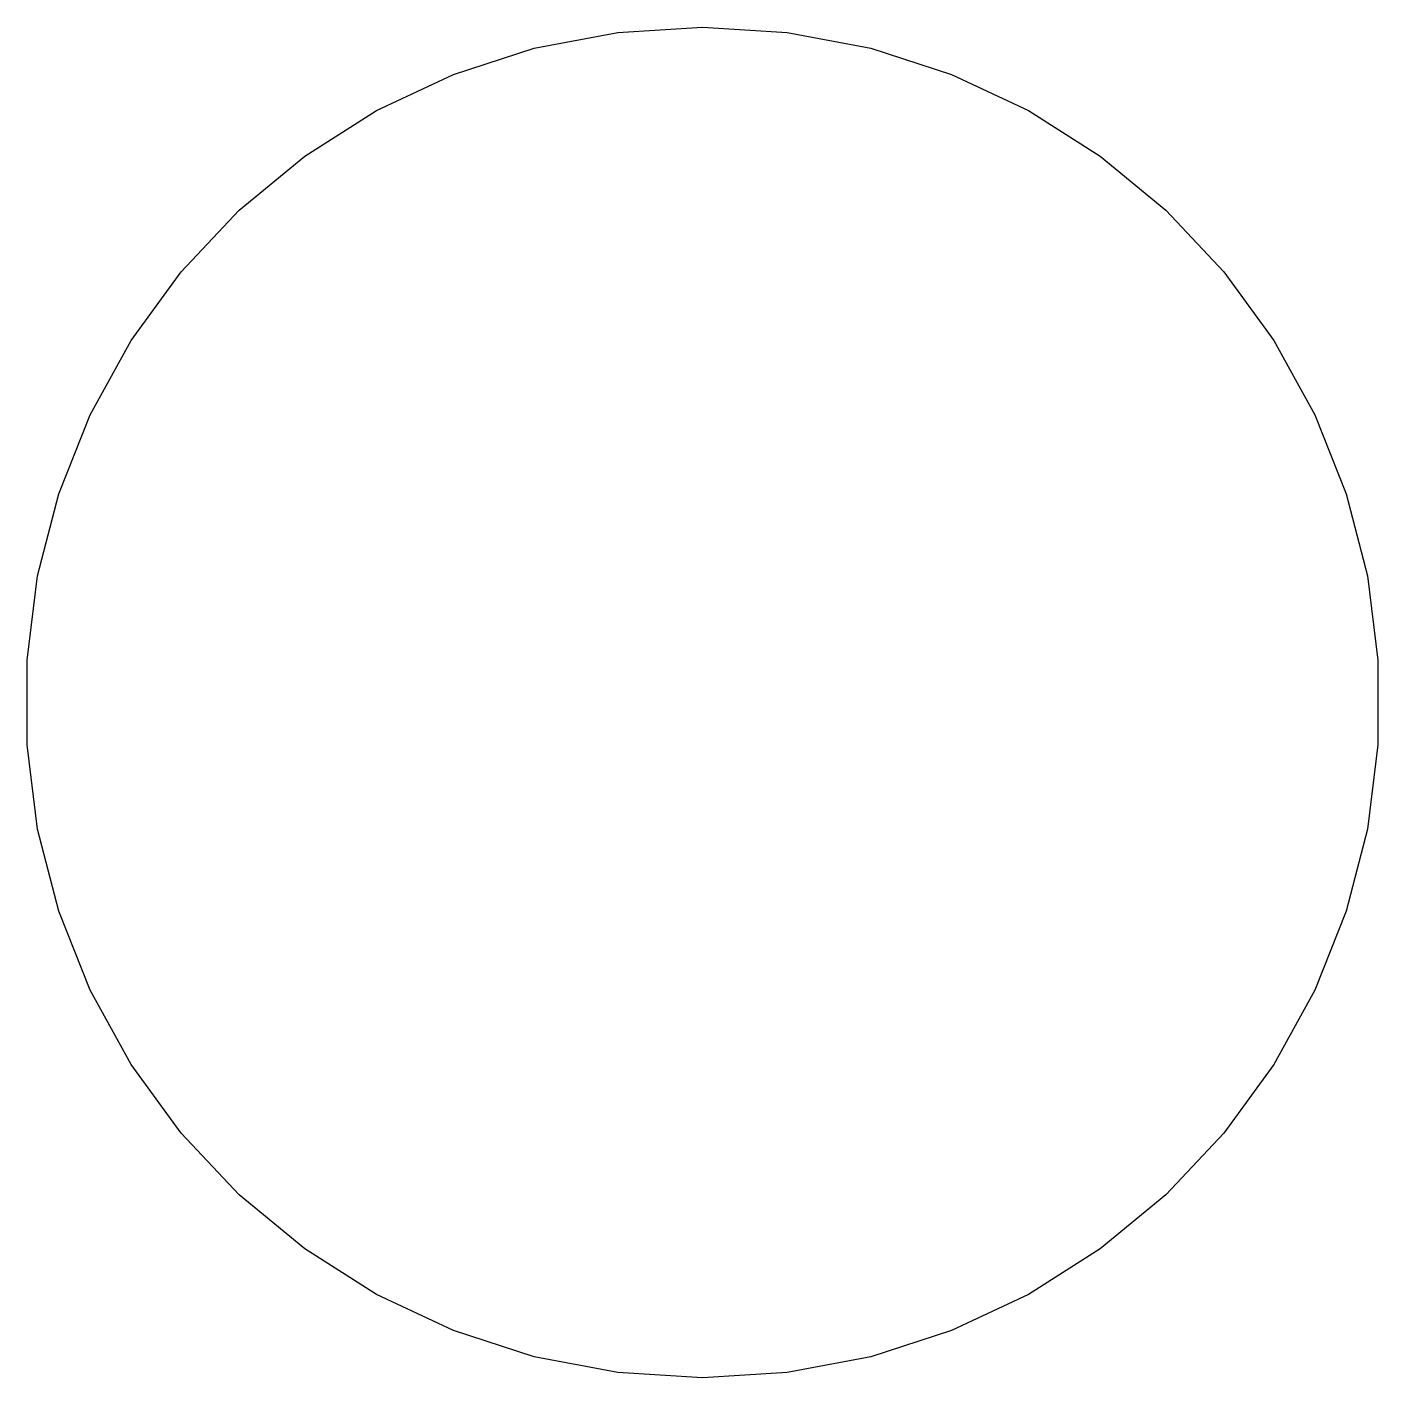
# Model space of a CAD drawing. Extents: x 17.39 to 21.39, y -2 to 2.
import ezdxf

# ---------------------------------------------------------------- set-up
doc = ezdxf.new("R2010")
doc.units = 0
doc.header["$MEASUREMENT"] = 0

msp = doc.modelspace()

# ---------------------------------------------------------------- linework, layer by layer
for p, q in [((19.137336, 1.984217), (19.388499, 2)), ((19.388499, 2), (19.639662, 1.984217)), ((18.890101, 1.937179), (19.137336, 1.984217)), ((19.639662, 1.984217), (19.886897, 1.937179)), ((18.650824, 1.859504), (18.890101, 1.937179)), ((19.886897, 1.937179), (20.126173, 1.859504)), ((18.423124, 1.752534), (18.650824, 1.859504)), ((20.126173, 1.859504), (20.353874, 1.752534)), ((18.210618, 1.618021), (18.423124, 1.752534)), ((20.353874, 1.752534), (20.56638, 1.618021)), ((18.016716, 1.457926), (18.210618, 1.618021)), ((20.56638, 1.618021), (20.760282, 1.457926)), ((17.844416, 1.274828), (18.016716, 1.457926)), ((20.760282, 1.457926), (20.932582, 1.274828)), ((17.696509, 1.071615), (17.844416, 1.274828)), ((20.932582, 1.274828), (21.080489, 1.071615)), ((17.575269, 0.851587), (17.696509, 1.071615)), ((21.080489, 1.071615), (21.201729, 0.851587)), ((17.482659, 0.618047), (17.575269, 0.851587)), ((21.201729, 0.851587), (21.294339, 0.618047)), ((17.420023, 0.374707), (17.482659, 0.618047)), ((21.294339, 0.618047), (21.356974, 0.374707)), ((17.388499, 0.12559), (17.420023, 0.374707)), ((21.356974, 0.374707), (21.388499, 0.12559)), ((17.388499, -0.12559), (17.388499, 0.12559)), ((21.388499, 0.12559), (21.388499, -0.12559)), ((17.420023, -0.37481), (17.388499, -0.12559)), ((21.388499, -0.12559), (21.356974, -0.37481)), ((17.482659, -0.618047), (17.420023, -0.37481)), ((21.356974, -0.37481), (21.294339, -0.618047)), ((17.575269, -0.851587), (17.482659, -0.618047)), ((21.294339, -0.618047), (21.201729, -0.851587)), ((17.696509, -1.071615), (17.575269, -0.851587)), ((21.201729, -0.851587), (21.080489, -1.071615)), ((17.844416, -1.274828), (17.696509, -1.071615)), ((21.080489, -1.071615), (20.932582, -1.274828)), ((18.016716, -1.457926), (17.844416, -1.274828)), ((20.932582, -1.274828), (20.760282, -1.457926)), ((18.210618, -1.618021), (18.016716, -1.457926)), ((20.760282, -1.457926), (20.56638, -1.618021)), ((18.423124, -1.752637), (18.210618, -1.618021)), ((20.56638, -1.618021), (20.353874, -1.752637)), ((18.650824, -1.859504), (18.423124, -1.752637)), ((20.353874, -1.752637), (20.126173, -1.859504)), ((18.890101, -1.937179), (18.650824, -1.859504)), ((20.126173, -1.859504), (19.886897, -1.937179)), ((19.137336, -1.984217), (18.890101, -1.937179)), ((19.886897, -1.937179), (19.639662, -1.984217)), ((19.388499, -2), (19.137336, -1.984217)), ((19.639662, -1.984217), (19.388499, -2))]:
    msp.add_line(p, q)

doc.saveas('drawing.dxf')
